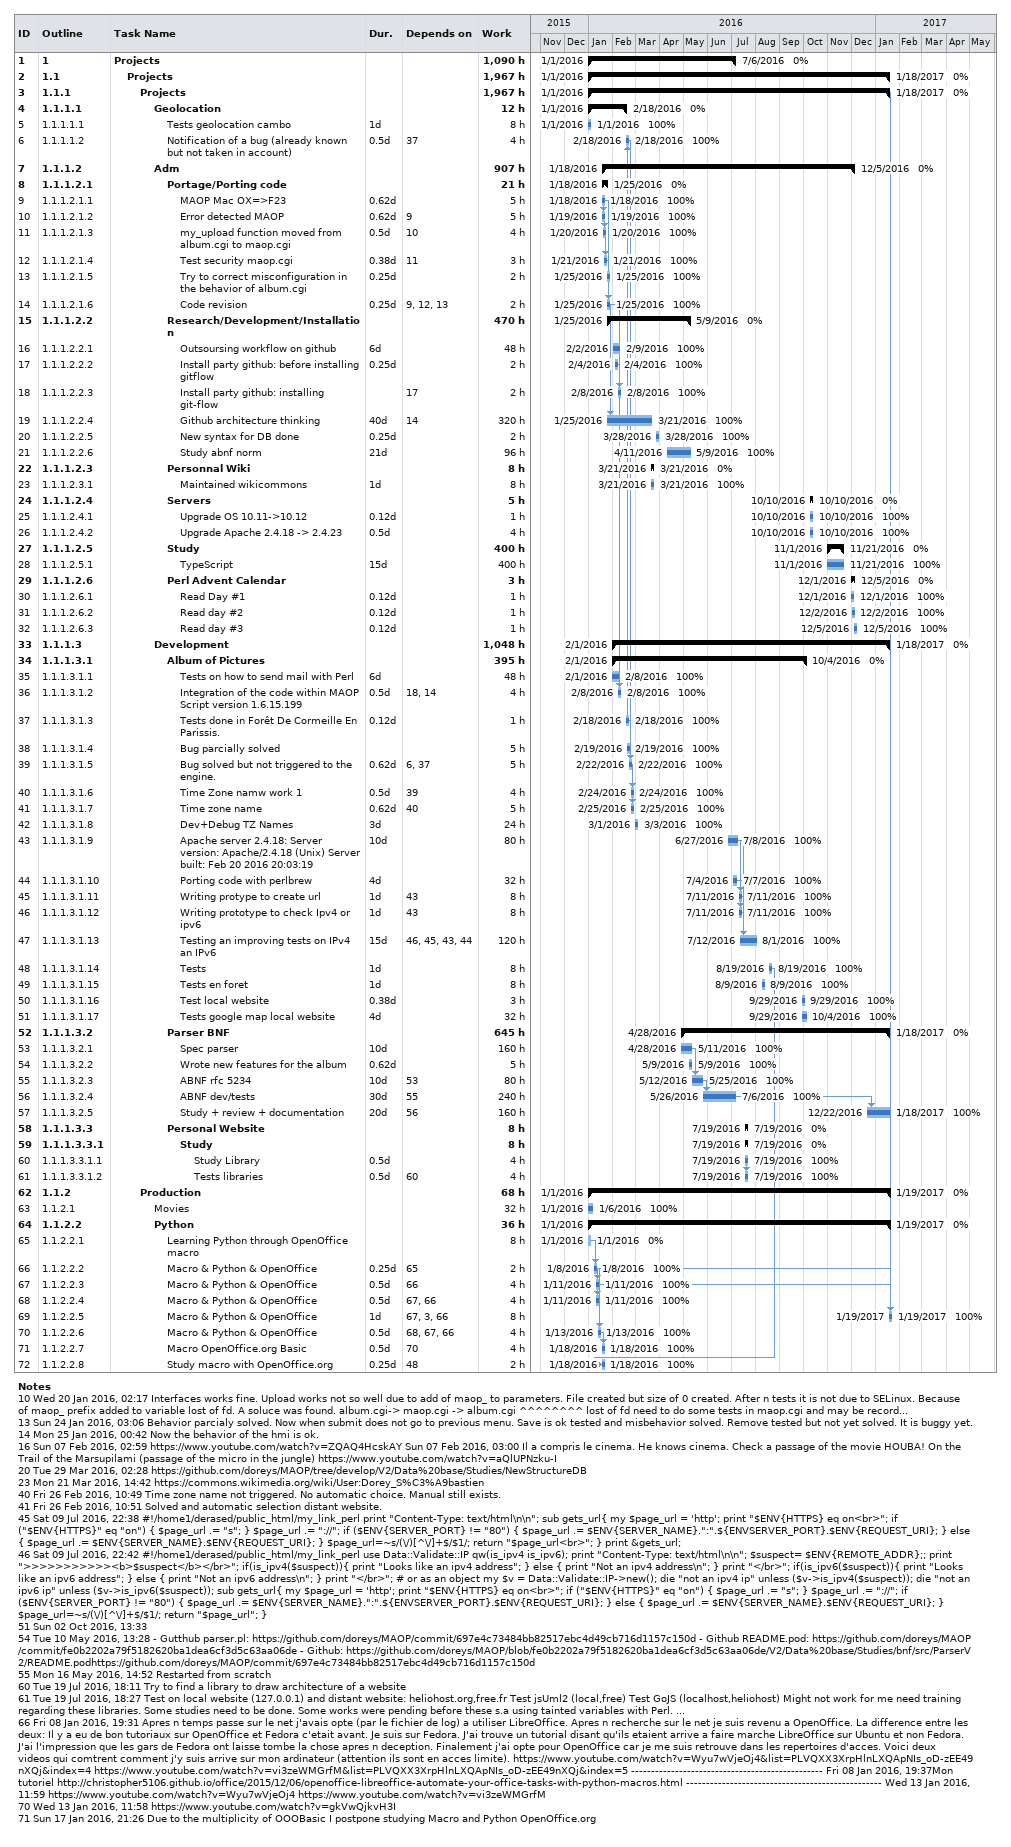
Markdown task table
| ID | WBS | Task | Duration | Start | Finish | Predecessors | % complete | Work (h) |
|---|---|---|---|---|---|---|---|---|
| 1 | 1 | **Projects** |  | 2016-01-01 | 2016-07-06 |  | 0 | 1090 |
| 2 | 1.1 | **Projects** |  | 2016-01-01 | 2017-01-18 |  | 0 | 1967 |
| 3 | 1.1.1 | **Projects** |  | 2016-01-01 | 2017-01-18 |  | 0 | 1967 |
| 4 | 1.1.1.1 | **Geolocation** |  | 2016-01-01 | 2016-02-18 |  | 0 | 12 |
| 5 | 1.1.1.1.1 | Tests geolocation cambo | 1d | 2016-01-01 | 2016-01-01 |  | 100 | 8 |
| 6 | 1.1.1.1.2 | Notification of a bug (already known but not taken in account) | 0.5d | 2016-02-18 | 2016-02-18 | 37 | 100 | 4 |
| 7 | 1.1.1.2 | **Adm** |  | 2016-01-18 | 2016-12-05 |  | 0 | 907 |
| 8 | 1.1.1.2.1 | **Portage/Porting code** |  | 2016-01-18 | 2016-01-25 |  | 0 | 21 |
| 9 | 1.1.1.2.1.1 | MAOP Mac OX=>F23 | 0.62d | 2016-01-18 | 2016-01-18 |  | 100 | 5 |
| 10 | 1.1.1.2.1.2 | Error detected MAOP | 0.62d | 2016-01-19 | 2016-01-19 | 9 | 100 | 5 |
| 11 | 1.1.1.2.1.3 | my_upload function moved from album.cgi to maop.cgi | 0.5d | 2016-01-20 | 2016-01-20 | 10 | 100 | 4 |
| 12 | 1.1.1.2.1.4 | Test security maop.cgi | 0.38d | 2016-01-21 | 2016-01-21 | 11 | 100 | 3 |
| 13 | 1.1.1.2.1.5 | Try to correct misconfiguration in the behavior of album.cgi | 0.25d | 2016-01-25 | 2016-01-25 |  | 100 | 2 |
| 14 | 1.1.1.2.1.6 | Code revision | 0.25d | 2016-01-25 | 2016-01-25 | 9, 12, 13 | 100 | 2 |
| 15 | 1.1.1.2.2 | **Research/Development/Installation** |  | 2016-01-25 | 2016-05-09 |  | 0 | 470 |
| 16 | 1.1.1.2.2.1 | Outsoursing workflow on github | 6d | 2016-02-02 | 2016-02-09 |  | 100 | 48 |
| 17 | 1.1.1.2.2.2 | Install party github: before installing gitflow | 0.25d | 2016-02-04 | 2016-02-04 |  | 100 | 2 |
| 18 | 1.1.1.2.2.3 | Install party github: installing git-flow |  | 2016-02-08 | 2016-02-08 | 17 | 100 | 2 |
| 19 | 1.1.1.2.2.4 | Github architecture thinking | 40d | 2016-01-25 | 2016-03-21 | 14 | 100 | 320 |
| 20 | 1.1.1.2.2.5 | New syntax for DB done | 0.25d | 2016-03-28 | 2016-03-28 |  | 100 | 2 |
| 21 | 1.1.1.2.2.6 | Study abnf norm | 21d | 2016-04-11 | 2016-05-09 |  | 100 | 96 |
| 22 | 1.1.1.2.3 | **Personnal Wiki** |  | 2016-03-21 | 2016-03-21 |  | 0 | 8 |
| 23 | 1.1.1.2.3.1 | Maintained wikicommons | 1d | 2016-03-21 | 2016-03-21 |  | 100 | 8 |
| 24 | 1.1.1.2.4 | **Servers** |  | 2016-10-10 | 2016-10-10 |  | 0 | 5 |
| 25 | 1.1.1.2.4.1 | Upgrade OS 10.11->10.12 | 0.12d | 2016-10-10 | 2016-10-10 |  | 100 | 1 |
| 26 | 1.1.1.2.4.2 | Upgrade Apache 2.4.18 -> 2.4.23 | 0.5d | 2016-10-10 | 2016-10-10 |  | 100 | 4 |
| 27 | 1.1.1.2.5 | **Study** |  | 2016-11-01 | 2016-11-21 |  | 0 | 400 |
| 28 | 1.1.1.2.5.1 | TypeScript | 15d | 2016-11-01 | 2016-11-21 |  | 100 | 400 |
| 29 | 1.1.1.2.6 | **Perl Advent Calendar** |  | 2016-12-01 | 2016-12-05 |  | 0 | 3 |
| 30 | 1.1.1.2.6.1 | Read Day #1 | 0.12d | 2016-12-01 | 2016-12-01 |  | 100 | 1 |
| 31 | 1.1.1.2.6.2 | Read day #2 | 0.12d | 2016-12-02 | 2016-12-02 |  | 100 | 1 |
| 32 | 1.1.1.2.6.3 | Read day #3 | 0.12d | 2016-12-05 | 2016-12-05 |  | 100 | 1 |
| 33 | 1.1.1.3 | **Development** |  | 2016-02-01 | 2017-01-18 |  | 0 | 1048 |
| 34 | 1.1.1.3.1 | **Album of Pictures** |  | 2016-02-01 | 2016-10-04 |  | 0 | 395 |
| 35 | 1.1.1.3.1.1 | Tests on how to send mail with Perl | 6d | 2016-02-01 | 2016-02-08 |  | 100 | 48 |
| 36 | 1.1.1.3.1.2 | Integration of the code within MAOP Script version 1.6.15.199 | 0.5d | 2016-02-08 | 2016-02-08 | 18, 14 | 100 | 4 |
| 37 | 1.1.1.3.1.3 | Tests done in Forêt De Cormeille En Parissis. | 0.12d | 2016-02-18 | 2016-02-18 |  | 100 | 1 |
| 38 | 1.1.1.3.1.4 | Bug parcially solved |  | 2016-02-19 | 2016-02-19 |  | 100 | 5 |
| 39 | 1.1.1.3.1.5 | Bug solved but not triggered to the engine. | 0.62d | 2016-02-22 | 2016-02-22 | 6, 37 | 100 | 5 |
| 40 | 1.1.1.3.1.6 | Time Zone namw work 1 | 0.5d | 2016-02-24 | 2016-02-24 | 39 | 100 | 4 |
| 41 | 1.1.1.3.1.7 | Time zone name | 0.62d | 2016-02-25 | 2016-02-25 | 40 | 100 | 5 |
| 42 | 1.1.1.3.1.8 | Dev+Debug TZ Names | 3d | 2016-03-01 | 2016-03-03 |  | 100 | 24 |
| 43 | 1.1.1.3.1.9 | Apache server 2.4.18: Server version: Apache/2.4.18 (Unix) Server built: Feb 20 2016 20:03:19 | 10d | 2016-06-27 | 2016-07-08 |  | 100 | 80 |
| 44 | 1.1.1.3.1.10 | Porting code with perlbrew | 4d | 2016-07-04 | 2016-07-07 |  | 100 | 32 |
| 45 | 1.1.1.3.1.11 | Writing protype to create url | 1d | 2016-07-11 | 2016-07-11 | 43 | 100 | 8 |
| 46 | 1.1.1.3.1.12 | Writing prototype to check Ipv4 or ipv6 | 1d | 2016-07-11 | 2016-07-11 | 43 | 100 | 8 |
| 47 | 1.1.1.3.1.13 | Testing an improving tests on IPv4 an IPv6 | 15d | 2016-07-12 | 2016-08-01 | 46, 45, 43, 44 | 100 | 120 |
| 48 | 1.1.1.3.1.14 | Tests | 1d | 2016-08-19 | 2016-08-19 |  | 100 | 8 |
| 49 | 1.1.1.3.1.15 | Tests en foret | 1d | 2016-08-09 | 2016-08-09 |  | 100 | 8 |
| 50 | 1.1.1.3.1.16 | Test local website | 0.38d | 2016-09-29 | 2016-09-29 |  | 100 | 3 |
| 51 | 1.1.1.3.1.17 | Tests google map local website | 4d | 2016-09-29 | 2016-10-04 |  | 100 | 32 |
| 52 | 1.1.1.3.2 | **Parser BNF** |  | 2016-04-28 | 2017-01-18 |  | 0 | 645 |
| 53 | 1.1.1.3.2.1 | Spec parser | 10d | 2016-04-28 | 2016-05-11 |  | 100 | 160 |
| 54 | 1.1.1.3.2.2 | Wrote new features for the album | 0.62d | 2016-05-09 | 2016-05-09 |  | 100 | 5 |
| 55 | 1.1.1.3.2.3 | ABNF rfc 5234 | 10d | 2016-05-12 | 2016-05-25 | 53 | 100 | 80 |
| 56 | 1.1.1.3.2.4 | ABNF dev/tests | 30d | 2016-05-26 | 2016-07-06 | 55 | 100 | 240 |
| 57 | 1.1.1.3.2.5 | Study + review + documentation | 20d | 2016-12-22 | 2017-01-18 | 56 | 100 | 160 |
| 58 | 1.1.1.3.3 | **Personal Website** |  | 2016-07-19 | 2016-07-19 |  | 0 | 8 |
| 59 | 1.1.1.3.3.1 | **Study** |  | 2016-07-19 | 2016-07-19 |  | 0 | 8 |
| 60 | 1.1.1.3.3.1.1 | Study Library | 0.5d | 2016-07-19 | 2016-07-19 |  | 100 | 4 |
| 61 | 1.1.1.3.3.1.2 | Tests libraries | 0.5d | 2016-07-19 | 2016-07-19 | 60 | 100 | 4 |
| 62 | 1.1.2 | **Production** |  | 2016-01-01 | 2017-01-19 |  | 0 | 68 |
| 63 | 1.1.2.1 | Movies |  | 2016-01-01 | 2016-01-06 |  | 100 | 32 |
| 64 | 1.1.2.2 | **Python** |  | 2016-01-01 | 2017-01-19 |  | 0 | 36 |
| 65 | 1.1.2.2.1 | Learning Python through OpenOffice macro |  | 2016-01-01 | 2016-01-01 |  | 0 | 8 |
| 66 | 1.1.2.2.2 | Macro & Python & OpenOffice | 0.25d | 2016-01-08 | 2016-01-08 | 65 | 100 | 2 |
| 67 | 1.1.2.2.3 | Macro & Python & OpenOffice | 0.5d | 2016-01-11 | 2016-01-11 | 66 | 100 | 4 |
| 68 | 1.1.2.2.4 | Macro & Python & OpenOffice | 0.5d | 2016-01-11 | 2016-01-11 | 67, 66 | 100 | 4 |
| 69 | 1.1.2.2.5 | Macro & Python & OpenOffice | 1d | 2017-01-19 | 2017-01-19 | 67, 3, 66 | 100 | 8 |
| 70 | 1.1.2.2.6 | Macro & Python & OpenOffice | 0.5d | 2016-01-13 | 2016-01-13 | 68, 67, 66 | 100 | 4 |
| 71 | 1.1.2.2.7 | Macro OpenOffice.org Basic | 0.5d | 2016-01-18 | 2016-01-18 | 70 | 100 | 4 |
| 72 | 1.1.2.2.8 | Study macro with OpenOffice.org | 0.25d | 2016-01-18 | 2016-01-18 | 48 | 100 | 2 |

Notes
- 10: Wed 20 Jan 2016, 02:17 Interfaces works fine. Upload works not so well due to add of maop_ to parameters. File created but size of 0 created. After n tests it is not due to SELinux. Because of maop_ prefix added to variable lost of fd. A soluce was found. album.cgi-> maop.cgi -> album.cgi ^^^^^^^^ lost of fd need to do some tests in maop.cgi and may be record...
- 13: Sun 24 Jan 2016, 03:06 Behavior parcialy solved. Now when submit does not go to previous menu. Save is ok tested and misbehavior solved. Remove tested but not yet solved. It is buggy yet.
- 14: Mon 25 Jan 2016, 00:42 Now the behavior of the hmi is ok.
- 16: Sun 07 Feb 2016, 02:59 https://www.youtube.com/watch?v=ZQAQ4HcskAY Sun 07 Feb 2016, 03:00 Il a compris le cinema. He knows cinema. Check a passage of the movie HOUBA! On the Trail of the Marsupilami (passage of the micro in the jungle) https://www.youtube.com/watch?v=aQlUPNzku-I
- 20: Tue 29 Mar 2016, 02:28 https://github.com/doreys/MAOP/tree/develop/V2/Data%20base/Studies/NewStructureDB
- 23: Mon 21 Mar 2016, 14:42 https://commons.wikimedia.org/wiki/User:Dorey_S%C3%A9bastien
- 40: Fri 26 Feb 2016, 10:49 Time zone name not triggered. No automatic choice. Manual still exists.
- 41: Fri 26 Feb 2016, 10:51 Solved and automatic selection distant website.
- 45: Sat 09 Jul 2016, 22:38 #!/home1/derased/public_html/my_link_perl print "Content-Type: text/html\n\n"; sub gets_url{ my $page_url = 'http'; print "$ENV{HTTPS} eq on<br>"; if ("$ENV{HTTPS}" eq "on") { $page_url .= "s"; } $page_url .= "://"; if ($ENV{SERVER_PORT} != "80") { $page_url .= $ENV{SERVER_NAME}.":".${ENVSERVER_PORT}.$ENV{REQUEST_URI}; } else { $page_url .= $ENV{SERVER_NAME}.$ENV{REQUEST_URI}; } $page_url=~s/(\/)[^\/]+$/$1/; return "$page_url<br>"; } print &gets_url;
- 46: Sat 09 Jul 2016, 22:42 #!/home1/derased/public_html/my_link_perl use Data::Validate::IP qw(is_ipv4 is_ipv6); print "Content-Type: text/html\n\n"; $suspect= $ENV{REMOTE_ADDR};; print ">>>>>>>>>>><b>$suspect</b></br>"; if(is_ipv4($suspect)){ print "Looks like an ipv4 address"; } else { print "Not an ipv4 address\n"; } print "</br>"; if(is_ipv6($suspect)){ print "Looks like an ipv6 address"; } else { print "Not an ipv6 address\n"; } print "</br>"; # or as an object my $v = Data::Validate::IP->new(); die "not an ipv4 ip" unless ($v->is_ipv4($suspect)); die "not an ipv6 ip" unless ($v->is_ipv6($suspect)); sub gets_url{ my $page_url = 'http'; print "$ENV{HTTPS} eq on<br>"; if ("$ENV{HTTPS}" eq "on") { $page_url .= "s"; } $page_url .= "://"; if ($ENV{SERVER_PORT} != "80") { $page_url .= $ENV{SERVER_NAME}.":".${ENVSERVER_PORT}.$ENV{REQUEST_URI}; } else { $page_url .= $ENV{SERVER_NAME}.$ENV{REQUEST_URI}; } $page_url=~s/(\/)[^\/]+$/$1/; return "$page_url"; }
- 51: Sun 02 Oct 2016, 13:33
- 54: Tue 10 May 2016, 13:28 - Gutthub parser.pl: https://github.com/doreys/MAOP/commit/697e4c73484bb82517ebc4d49cb716d1157c150d - Github README.pod: https://github.com/doreys/MAOP/commit/fe0b2202a79f5182620ba1dea6cf3d5c63aa06de - Github: https://github.com/doreys/MAOP/blob/fe0b2202a79f5182620ba1dea6cf3d5c63aa06de/V2/Data%20base/Studies/bnf/src/ParserV2/README.podhttps://github.com/doreys/MAOP/commit/697e4c73484bb82517ebc4d49cb716d1157c150d
- 55: Mon 16 May 2016, 14:52 Restarted from scratch
- 60: Tue 19 Jul 2016, 18:11 Try to find a library to draw architecture of a website
- 61: Tue 19 Jul 2016, 18:27 Test on local website (127.0.0.1) and distant website: heliohost.org,free.fr Test jsUml2 (local,free) Test GoJS (localhost,heliohost) Might not work for me need training regarding these libraries. Some studies need to be done. Some works were pending before these s.a using tainted variables with Perl. ...
- 66: Fri 08 Jan 2016, 19:31 Apres n temps passe sur le net j'avais opte (par le fichier de log) a utiliser LibreOffice. Apres n recherche sur le net je suis revenu a OpenOffice. La difference entre les deux: Il y a eu de bon tutoriaux sur OpenOffice et Fedora c'etait avant. Je suis sur Fedora. J'ai trouve un tutorial disant qu'ils etaient arrive a faire marche LibreOffice sur Ubuntu et non Fedora. J'ai l'impression que les gars de Fedora ont laisse tombe la chose apres n deception. Finalement j'ai opte pour OpenOffice car je me suis retrouve dans les repertoires d'acces. Voici deux videos qui comtrent comment j'y suis arrive sur mon ardinateur (attention ils sont en acces limite). https://www.youtube.com/watch?v=Wyu7wVjeOj4&list=PLVQXX3XrpHlnLXQApNIs_oD-zEE49nXQj&index=4 https://www.youtube.com/watch?v=vi3zeWMGrfM&list=PLVQXX3XrpHlnLXQApNIs_oD-zEE49nXQj&index=5 ------------------------------------------------ Fri 08 Jan 2016, 19:37Mon tutoriel http://christopher5106.github.io/office/2015/12/06/openoffice-libreoffice-automate-your-office-tasks-with-python-macros.html ------------------------------------------------- Wed 13 Jan 2016, 11:59 https://www.youtube.com/watch?v=Wyu7wVjeOj4 https://www.youtube.com/watch?v=vi3zeWMGrfM
- 70: Wed 13 Jan 2016, 11:58 https://www.youtube.com/watch?v=gkVwQjkvH3I
- 71: Sun 17 Jan 2016, 21:26 Due to the multiplicity of OOOBasic I postpone studying Macro and Python OpenOffice.org
